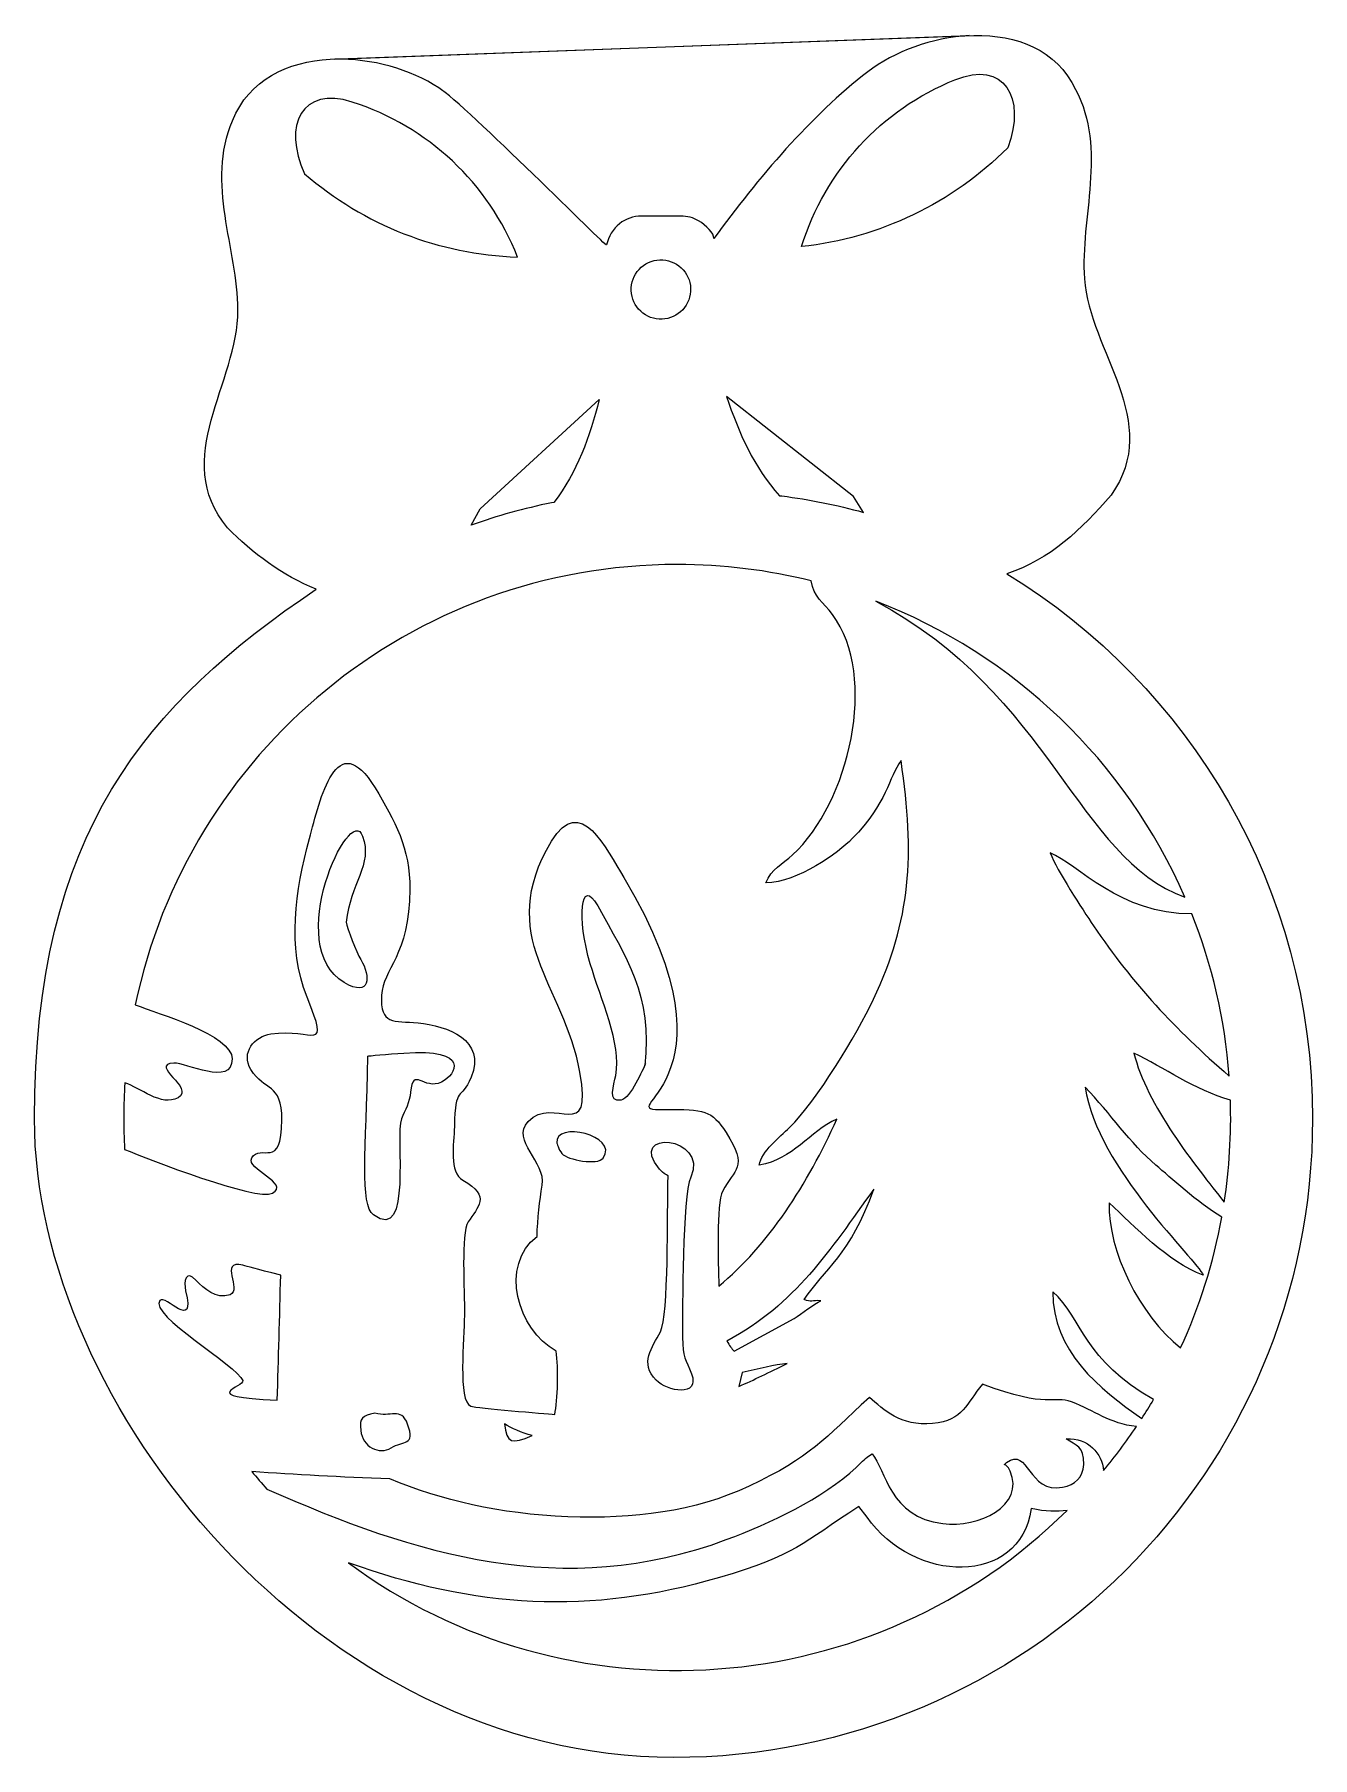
# Model space of a CAD drawing. Header units: centimetres. Extents: x 1 to 126, y -110 to -2.
# Drawn here: x 117.52 to 124.94, y -61.21 to -51.2 of the extents above; entities that cross this region are included whole.
import ezdxf

# ---------------------------------------------------------------- set-up
doc = ezdxf.new("R2010")
doc.units = ezdxf.units.CM
doc.header["$MEASUREMENT"] = 0
doc.layers.add('layer 1', color=7, linetype='Continuous')

msp = doc.modelspace()

# ---------------------------------------------------------------- linework, layer by layer
at = {"layer": 'layer 1', "color": 250}
for points, knots in [([(119.2334, -51.34428), (118.98771, -51.35659), (118.76149, -51.46192), (118.66821, -51.70096), (118.66821, -51.70096), (118.51097, -52.06159), (118.69743, -52.44378), (118.69882, -52.80041), (118.69882, -52.80041), (118.70045, -53.22158), (118.30493, -53.66417), (118.63769, -54.06439), (118.63769, -54.06439), (118.78264, -54.21155), (118.95861, -54.34201), (119.15248, -54.42155), (119.15248, -54.42155), (118.16628, -55.08814), (117.51793, -55.83243), (117.51793, -57.49661), (117.51793, -57.49661), (117.51793, -59.16079), (119.17849, -61.20558), (121.2269, -61.20558), (121.2269, -61.20558), (123.27531, -61.20558), (124.93587, -59.54502), (124.93587, -57.49661), (124.93587, -57.49661), (124.93587, -56.15707), (124.22575, -54.98338), (123.16142, -54.33148), (123.16142, -54.33148), (123.41251, -54.24939), (123.59704, -54.07392), (123.76628, -53.87444), (123.76628, -53.87444), (124.06861, -53.4507), (123.64144, -53.03858), (123.61181, -52.61846), (123.61181, -52.61846), (123.58683, -52.26269), (123.74451, -51.86776), (123.56101, -51.51974), (123.56101, -51.51974), (123.4504, -51.28826), (123.21691, -51.19997), (122.97099, -51.20585), (122.97099, -51.20585), (122.97099, -51.20585), (119.2334, -51.34428), (119.2334, -51.34428)], [0, 0, 0, 0, 0.07142857, 0.07142857, 0.07142857, 0.07142857, 0.14285714, 0.14285714, 0.14285714, 0.14285714, 0.21428571, 0.21428571, 0.21428571, 0.21428571, 0.28571429, 0.28571429, 0.28571429, 0.28571429, 0.35714286, 0.35714286, 0.35714286, 0.35714286, 0.42857143, 0.42857143, 0.42857143, 0.42857143, 0.5, 0.5, 0.5, 0.5, 0.57142857, 0.57142857, 0.57142857, 0.57142857, 0.64285714, 0.64285714, 0.64285714, 0.64285714, 0.71428571, 0.71428571, 0.71428571, 0.71428571, 0.78571429, 0.78571429, 0.78571429, 0.78571429, 0.85714286, 0.85714286, 0.85714286, 0.85714286, 1, 1, 1, 1]), ([(119.26067, -51.34327), (119.47514, -51.33855), (119.70101, -51.40268), (119.86411, -51.50933), (119.86411, -51.50933), (120.02725, -51.61599), (120.83597, -52.4349), (120.83844, -52.4222), (120.83844, -52.4222), (120.84808, -52.37249), (120.87567, -52.32898), (120.91412, -52.29876), (120.91412, -52.29876), (120.9493, -52.27111), (120.99358, -52.25458), (121.04153, -52.25458), (121.04153, -52.25458), (121.04153, -52.25458), (121.27001, -52.25458), (121.27001, -52.25458), (121.27001, -52.25458), (121.30708, -52.25458), (121.34196, -52.26447), (121.37214, -52.28174), (121.37214, -52.28174), (121.41878, -52.30843), (121.46166, -52.35699), (121.46166, -52.38382), (121.46166, -52.38382), (121.71685, -52.03579), (122.02405, -51.66971), (122.35431, -51.41711), (122.35431, -51.41711), (122.50898, -51.29869), (122.72958, -51.21801), (122.94372, -51.20685), (122.94372, -51.20685), (122.94372, -51.20685), (119.26067, -51.34327), (119.26067, -51.34327)], [0, 0, 0, 0, 0.09090909, 0.09090909, 0.09090909, 0.09090909, 0.18181818, 0.18181818, 0.18181818, 0.18181818, 0.27272727, 0.27272727, 0.27272727, 0.27272727, 0.36363636, 0.36363636, 0.36363636, 0.36363636, 0.45454545, 0.45454545, 0.45454545, 0.45454545, 0.54545455, 0.54545455, 0.54545455, 0.54545455, 0.63636364, 0.63636364, 0.63636364, 0.63636364, 0.72727273, 0.72727273, 0.72727273, 0.72727273, 0.81818182, 0.81818182, 0.81818182, 0.81818182, 1, 1, 1, 1]), ([(123.16715, -51.85745), (123.27524, -51.56631), (123.14575, -51.34725), (122.86048, -51.4629), (122.86048, -51.4629), (122.43356, -51.63596), (122.10689, -51.99152), (121.97057, -52.43148), (121.97057, -52.43148), (122.42347, -52.38329), (122.84605, -52.18057), (123.16715, -51.85745)], [0, 0, 0, 0, 0.25, 0.25, 0.25, 0.25, 0.5, 0.5, 0.5, 0.5, 1, 1, 1, 1]), ([(119.08597, -52.00862), (118.95665, -51.72626), (119.06958, -51.49821), (119.36263, -51.59244), (119.36263, -51.59244), (119.80117, -51.73346), (120.15327, -52.06386), (120.32176, -52.49254), (120.32176, -52.49254), (119.86652, -52.47799), (119.43009, -52.30709), (119.08597, -52.00862)], [0, 0, 0, 0, 0.25, 0.25, 0.25, 0.25, 0.5, 0.5, 0.5, 0.5, 1, 1, 1, 1]), ([(120.98165, -52.68759), (120.98333, -52.73331), (121.00312, -52.7764), (121.03659, -52.80761), (121.03659, -52.80761), (121.07007, -52.83869), (121.11463, -52.85521), (121.16036, -52.85352), (121.16036, -52.85352), (121.20596, -52.85183), (121.24917, -52.83204), (121.28027, -52.79857), (121.28027, -52.79857), (121.31134, -52.765), (121.32787, -52.72054), (121.32618, -52.67483), (121.32618, -52.67483), (121.32448, -52.62911), (121.30471, -52.586), (121.27123, -52.55492), (121.27123, -52.55492), (121.23775, -52.52372), (121.1932, -52.50719), (121.14759, -52.50888), (121.14759, -52.50888), (121.10186, -52.51057), (121.05867, -52.53036), (121.02757, -52.56395), (121.02757, -52.56395), (120.99649, -52.59743), (120.97996, -52.64185), (120.98165, -52.68759)], [0, 0, 0, 0, 0.11111111, 0.11111111, 0.11111111, 0.11111111, 0.22222222, 0.22222222, 0.22222222, 0.22222222, 0.33333333, 0.33333333, 0.33333333, 0.33333333, 0.44444444, 0.44444444, 0.44444444, 0.44444444, 0.55555556, 0.55555556, 0.55555556, 0.55555556, 0.66666667, 0.66666667, 0.66666667, 0.66666667, 0.77777778, 0.77777778, 0.77777778, 0.77777778, 1, 1, 1, 1]), ([(120.05309, -54.04974), (120.20484, -53.99515), (120.3604, -53.95169), (120.51855, -53.9198), (120.51855, -53.9198), (120.51855, -53.9198), (120.53295, -53.91694), (120.53295, -53.91694), (120.53295, -53.91694), (120.66744, -53.74457), (120.7416, -53.53301), (120.79613, -53.32065), (120.79613, -53.32065), (120.79613, -53.32065), (120.10505, -53.95427), (120.10505, -53.95427), (120.10505, -53.95427), (120.10505, -53.95427), (120.05309, -54.04974), (120.05309, -54.04974)], [0, 0, 0, 0, 0.16666667, 0.16666667, 0.16666667, 0.16666667, 0.33333333, 0.33333333, 0.33333333, 0.33333333, 0.5, 0.5, 0.5, 0.5, 0.66666667, 0.66666667, 0.66666667, 0.66666667, 1, 1, 1, 1]), ([(122.33005, -53.9751), (122.17469, -53.9319), (122.01633, -53.90008), (121.85626, -53.87996), (121.85626, -53.87996), (121.85626, -53.87996), (121.84169, -53.87818), (121.84169, -53.87818), (121.84169, -53.87818), (121.6948, -53.71623), (121.60521, -53.51073), (121.53522, -53.30298), (121.53522, -53.30298), (121.53522, -53.30298), (122.27118, -53.88375), (122.27118, -53.88375), (122.27118, -53.88375), (122.27118, -53.88375), (122.33005, -53.9751), (122.33005, -53.9751)], [0, 0, 0, 0, 0.16666667, 0.16666667, 0.16666667, 0.16666667, 0.33333333, 0.33333333, 0.33333333, 0.33333333, 0.5, 0.5, 0.5, 0.5, 0.66666667, 0.66666667, 0.66666667, 0.66666667, 1, 1, 1, 1]), ([(121.24849, -54.27776), (121.51686, -54.27776), (121.77746, -54.31088), (122.02664, -54.37288), (122.02664, -54.37288), (122.03809, -54.46463), (122.09678, -54.4974), (122.14949, -54.56789), (122.14949, -54.56789), (122.41848, -54.92772), (122.24624, -55.66219), (121.91741, -55.96431), (121.91741, -55.96431), (121.85944, -56.01758), (121.794, -56.04453), (121.76328, -56.12695), (121.76328, -56.12695), (121.94729, -56.12382), (122.18436, -55.95176), (122.26448, -55.86975), (122.26448, -55.86975), (122.46815, -55.66131), (122.47589, -55.51516), (122.54765, -55.41653), (122.54765, -55.41653), (122.62878, -55.96804), (122.6046, -56.34171), (122.38823, -56.80125), (122.38823, -56.80125), (122.29042, -57.00899), (122.05918, -57.39018), (121.89953, -57.54739), (121.89953, -57.54739), (121.84408, -57.60198), (121.73665, -57.68692), (121.72477, -57.76528), (121.72477, -57.76528), (121.92021, -57.73304), (122.01522, -57.5716), (122.17425, -57.49831), (122.17425, -57.49831), (122.00869, -57.87333), (121.77388, -58.2334), (121.49032, -58.46807), (121.49032, -58.46807), (121.48699, -58.32913), (121.473, -57.99311), (121.51293, -57.91504), (121.51293, -57.91504), (121.57798, -57.78787), (121.6658, -57.78419), (121.53178, -57.57539), (121.53178, -57.57539), (121.44909, -57.44656), (121.40484, -57.43959), (121.17714, -57.4433), (121.17714, -57.4433), (120.81776, -57.44917), (121.6734, -57.31979), (120.93769, -56.0959), (120.93769, -56.0959), (120.83867, -55.93117), (120.68698, -55.60261), (120.51835, -55.8852), (120.51835, -55.8852), (120.18889, -56.43732), (120.59177, -56.71649), (120.68397, -57.22503), (120.68397, -57.22503), (120.76185, -57.65459), (120.52993, -57.35251), (120.3831, -57.51172), (120.3831, -57.51172), (120.28017, -57.62334), (120.48809, -57.74786), (120.46516, -57.88235), (120.46516, -57.88235), (120.45029, -57.96955), (120.43694, -58.07618), (120.43516, -58.17928), (120.43516, -58.17928), (120.21585, -58.34542), (120.32094, -58.72285), (120.54529, -58.84512), (120.54529, -58.84512), (120.56208, -58.9445), (120.55378, -59.12883), (120.53728, -59.21405), (120.53728, -59.21405), (120.48267, -59.20762), (120.08631, -59.17703), (120.05001, -59.16495), (120.05001, -59.16495), (119.975, -59.13998), (120.01155, -58.76726), (120.01348, -58.63851), (120.01348, -58.63851), (120.01573, -58.48833), (119.99195, -58.16453), (120.03525, -58.09531), (120.03525, -58.09531), (120.09005, -58.0077), (120.17197, -57.9492), (120.00464, -57.85368), (120.00464, -57.85368), (119.92207, -57.80655), (119.95224, -57.64431), (119.95506, -57.54197), (119.95506, -57.54197), (119.96188, -57.29385), (119.99036, -57.39914), (120.05191, -57.2549), (120.05191, -57.2549), (120.14415, -57.03879), (119.91249, -56.95614), (119.74437, -56.93975), (119.74437, -56.93975), (119.60124, -56.9258), (119.52314, -56.95359), (119.53219, -56.77893), (119.53219, -56.77893), (119.54003, -56.62742), (119.69393, -56.54982), (119.6968, -56.1636), (119.6968, -56.1636), (119.69856, -55.92704), (119.60955, -55.76346), (119.49492, -55.57537), (119.49492, -55.57537), (119.27054, -55.20719), (119.17589, -55.63999), (119.11377, -55.8694), (119.11377, -55.8694), (119.03103, -56.175), (118.98303, -56.49745), (119.09993, -56.78936), (119.09993, -56.78936), (119.2353, -57.1274), (119.13956, -56.96715), (118.89004, -57.00334), (118.89004, -57.00334), (118.79471, -57.01717), (118.71415, -57.11184), (118.77414, -57.21121), (118.77414, -57.21121), (118.85092, -57.33841), (118.95398, -57.28392), (118.95398, -57.50314), (118.95398, -57.50314), (118.95398, -57.79998), (118.82981, -57.63529), (118.7798, -57.72366), (118.7798, -57.72366), (118.74184, -57.79071), (119.00651, -57.87266), (118.89932, -57.92818), (118.89932, -57.92818), (118.80527, -57.97689), (118.18008, -57.73029), (118.04115, -57.67393), (118.04115, -57.67393), (118.03396, -57.5464), (118.03459, -57.41544), (118.04249, -57.28808), (118.04249, -57.28808), (118.12888, -57.31309), (118.25487, -57.42897), (118.35129, -57.37431), (118.35129, -57.37431), (118.45272, -57.31682), (118.17852, -57.18289), (118.32651, -57.1727), (118.32651, -57.1727), (118.39637, -57.1679), (118.66539, -57.31366), (118.66539, -57.14796), (118.66539, -57.14796), (118.66539, -57.01002), (118.23808, -56.88702), (118.10313, -56.8342), (118.10313, -56.8342), (118.40599, -55.37463), (119.69912, -54.27776), (121.24849, -54.27776)], [0, 0, 0, 0, 0.0212766, 0.0212766, 0.0212766, 0.0212766, 0.04255319, 0.04255319, 0.04255319, 0.04255319, 0.06382979, 0.06382979, 0.06382979, 0.06382979, 0.08510638, 0.08510638, 0.08510638, 0.08510638, 0.10638298, 0.10638298, 0.10638298, 0.10638298, 0.12765957, 0.12765957, 0.12765957, 0.12765957, 0.14893617, 0.14893617, 0.14893617, 0.14893617, 0.17021277, 0.17021277, 0.17021277, 0.17021277, 0.19148936, 0.19148936, 0.19148936, 0.19148936, 0.21276596, 0.21276596, 0.21276596, 0.21276596, 0.23404255, 0.23404255, 0.23404255, 0.23404255, 0.25531915, 0.25531915, 0.25531915, 0.25531915, 0.27659574, 0.27659574, 0.27659574, 0.27659574, 0.29787234, 0.29787234, 0.29787234, 0.29787234, 0.31914894, 0.31914894, 0.31914894, 0.31914894, 0.34042553, 0.34042553, 0.34042553, 0.34042553, 0.36170213, 0.36170213, 0.36170213, 0.36170213, 0.38297872, 0.38297872, 0.38297872, 0.38297872, 0.40425532, 0.40425532, 0.40425532, 0.40425532, 0.42553191, 0.42553191, 0.42553191, 0.42553191, 0.44680851, 0.44680851, 0.44680851, 0.44680851, 0.46808511, 0.46808511, 0.46808511, 0.46808511, 0.4893617, 0.4893617, 0.4893617, 0.4893617, 0.5106383, 0.5106383, 0.5106383, 0.5106383, 0.53191489, 0.53191489, 0.53191489, 0.53191489, 0.55319149, 0.55319149, 0.55319149, 0.55319149, 0.57446809, 0.57446809, 0.57446809, 0.57446809, 0.59574468, 0.59574468, 0.59574468, 0.59574468, 0.61702128, 0.61702128, 0.61702128, 0.61702128, 0.63829787, 0.63829787, 0.63829787, 0.63829787, 0.65957447, 0.65957447, 0.65957447, 0.65957447, 0.68085106, 0.68085106, 0.68085106, 0.68085106, 0.70212766, 0.70212766, 0.70212766, 0.70212766, 0.72340426, 0.72340426, 0.72340426, 0.72340426, 0.74468085, 0.74468085, 0.74468085, 0.74468085, 0.76595745, 0.76595745, 0.76595745, 0.76595745, 0.78723404, 0.78723404, 0.78723404, 0.78723404, 0.80851064, 0.80851064, 0.80851064, 0.80851064, 0.82978723, 0.82978723, 0.82978723, 0.82978723, 0.85106383, 0.85106383, 0.85106383, 0.85106383, 0.87234043, 0.87234043, 0.87234043, 0.87234043, 0.89361702, 0.89361702, 0.89361702, 0.89361702, 0.91489362, 0.91489362, 0.91489362, 0.91489362, 0.93617021, 0.93617021, 0.93617021, 0.93617021, 0.95744681, 0.95744681, 0.95744681, 0.95744681, 1, 1, 1, 1]), ([(122.40169, -54.49119), (123.20492, -54.80022), (123.85247, -55.42264), (124.19489, -56.20861), (124.19489, -56.20861), (123.57293, -55.98648), (123.41275, -55.02841), (122.40169, -54.49119)], [0, 0, 0, 0, 0.33333333, 0.33333333, 0.33333333, 0.33333333, 1, 1, 1, 1]), ([(119.32616, -56.3542), (119.35142, -56.13142), (119.48234, -56.02015), (119.42278, -55.85497), (119.42278, -55.85497), (119.34971, -55.65227), (118.95703, -56.49514), (119.31581, -56.70522), (119.31581, -56.70522), (119.47007, -56.79554), (119.47018, -56.67018), (119.41145, -56.57131), (119.41145, -56.57131), (119.38728, -56.53062), (119.33389, -56.38936), (119.32616, -56.3542)], [0, 0, 0, 0, 0.2, 0.2, 0.2, 0.2, 0.4, 0.4, 0.4, 0.4, 0.6, 0.6, 0.6, 0.6, 1, 1, 1, 1]), ([(124.2358, -56.30655), (124.35281, -56.60149), (124.42735, -56.9179), (124.45196, -57.24822), (124.45196, -57.24822), (124.13591, -56.97376), (123.89505, -56.71609), (123.66479, -56.37563), (123.66479, -56.37563), (123.5997, -56.27942), (123.45375, -56.05723), (123.41333, -55.9516), (123.41333, -55.9516), (123.5748, -56.01937), (123.81844, -56.31086), (124.2358, -56.30655)], [0, 0, 0, 0, 0.2, 0.2, 0.2, 0.2, 0.4, 0.4, 0.4, 0.4, 0.6, 0.6, 0.6, 0.6, 1, 1, 1, 1]), ([(121.05962, -57.18715), (121.10514, -56.77805), (120.95288, -56.55854), (120.78695, -56.2603), (120.78695, -56.2603), (120.68741, -56.08141), (120.6655, -56.33561), (120.74389, -56.59712), (120.74389, -56.59712), (120.80413, -56.79807), (120.92563, -57.0607), (120.89219, -57.24447), (120.89219, -57.24447), (120.88206, -57.30014), (120.84196, -57.40389), (120.92249, -57.38781), (120.92249, -57.38781), (120.97932, -57.37646), (121.0486, -57.20921), (121.0644, -57.17759), (121.0644, -57.17759), (121.0644, -57.17759), (121.05962, -57.18715), (121.05962, -57.18715)], [0, 0, 0, 0, 0.14285714, 0.14285714, 0.14285714, 0.14285714, 0.28571429, 0.28571429, 0.28571429, 0.28571429, 0.42857143, 0.42857143, 0.42857143, 0.42857143, 0.57142857, 0.57142857, 0.57142857, 0.57142857, 0.71428571, 0.71428571, 0.71428571, 0.71428571, 1, 1, 1, 1]), ([(119.45313, -57.13288), (119.44189, -57.68247), (119.40586, -57.9951), (119.48606, -58.05441), (119.48606, -58.05441), (119.71281, -58.22212), (119.60918, -57.59466), (119.64833, -57.49694), (119.64833, -57.49694), (119.66906, -57.44519), (119.69592, -57.40114), (119.70086, -57.34192), (119.70086, -57.34192), (119.71366, -57.18874), (119.77758, -57.33454), (119.88039, -57.2832), (119.88039, -57.2832), (119.96681, -57.24005), (120.05421, -57.0868), (119.66088, -57.11487), (119.66088, -57.11487), (119.57308, -57.12113), (119.45077, -57.13053), (119.45313, -57.13288)], [0, 0, 0, 0, 0.14285714, 0.14285714, 0.14285714, 0.14285714, 0.28571429, 0.28571429, 0.28571429, 0.28571429, 0.42857143, 0.42857143, 0.42857143, 0.42857143, 0.57142857, 0.57142857, 0.57142857, 0.57142857, 0.71428571, 0.71428571, 0.71428571, 0.71428571, 1, 1, 1, 1]), ([(124.45923, -57.38816), (124.46546, -57.586), (124.45316, -57.78856), (124.42383, -57.98022), (124.42383, -57.98022), (124.2621, -57.77763), (123.96938, -57.4122), (123.89965, -57.11471), (123.89965, -57.11471), (124.07158, -57.19771), (124.25173, -57.33006), (124.45923, -57.38816)], [0, 0, 0, 0, 0.25, 0.25, 0.25, 0.25, 0.5, 0.5, 0.5, 0.5, 1, 1, 1, 1]), ([(124.40937, -58.06683), (124.3611, -58.33312), (124.28001, -58.58798), (124.17043, -58.82708), (124.17043, -58.82708), (123.93047, -58.6358), (123.74846, -58.26207), (123.75493, -57.98473), (123.75493, -57.98473), (123.90581, -58.12394), (124.09137, -58.32351), (124.30129, -58.40482), (124.30129, -58.40482), (124.26565, -58.31526), (123.68849, -57.78677), (123.61607, -57.31336), (123.61607, -57.31336), (123.76591, -57.46776), (123.8737, -57.63676), (124.02724, -57.76589), (124.02724, -57.76589), (124.11223, -57.83735), (124.26618, -57.98089), (124.40937, -58.06683)], [0, 0, 0, 0, 0.14285714, 0.14285714, 0.14285714, 0.14285714, 0.28571429, 0.28571429, 0.28571429, 0.28571429, 0.42857143, 0.42857143, 0.42857143, 0.42857143, 0.57142857, 0.57142857, 0.57142857, 0.57142857, 0.71428571, 0.71428571, 0.71428571, 0.71428571, 1, 1, 1, 1]), ([(120.55051, -57.63625), (120.53502, -57.50755), (120.91117, -57.59231), (120.81911, -57.72441), (120.81911, -57.72441), (120.78823, -57.76871), (120.61131, -57.73518), (120.57967, -57.69875), (120.57967, -57.69875), (120.55902, -57.67498), (120.54861, -57.63437), (120.55051, -57.63625)], [0, 0, 0, 0, 0.25, 0.25, 0.25, 0.25, 0.5, 0.5, 0.5, 0.5, 1, 1, 1, 1]), ([(121.19564, -57.82685), (121.18876, -58.04689), (121.20085, -58.63713), (121.1513, -58.73276), (121.1513, -58.73276), (121.10301, -58.82597), (121.02899, -58.91487), (121.12631, -59.0146), (121.12631, -59.0146), (121.18826, -59.07809), (121.38376, -59.11694), (121.33111, -58.97675), (121.33111, -58.97675), (121.29965, -58.89299), (121.2795, -58.88393), (121.2795, -58.76417), (121.2795, -58.76417), (121.2795, -58.60836), (121.27684, -57.94764), (121.32708, -57.8357), (121.32708, -57.8357), (121.43548, -57.59419), (120.94876, -57.5547), (121.14606, -57.78981), (121.14606, -57.78981), (121.16904, -57.81719), (121.19564, -57.82685), (121.19564, -57.82685)], [0, 0, 0, 0, 0.125, 0.125, 0.125, 0.125, 0.25, 0.25, 0.25, 0.25, 0.375, 0.375, 0.375, 0.375, 0.5, 0.5, 0.5, 0.5, 0.625, 0.625, 0.625, 0.625, 0.75, 0.75, 0.75, 0.75, 1, 1, 1, 1]), ([(121.53719, -58.78709), (121.93726, -58.57208), (122.13029, -58.26348), (122.38996, -57.90515), (122.38996, -57.90515), (122.25403, -58.28648), (122.10141, -58.37336), (121.98625, -58.54512), (121.98625, -58.54512), (122.02665, -58.56499), (122.02941, -58.54825), (122.08127, -58.55344), (122.08127, -58.55344), (122.04424, -58.57011), (121.96993, -58.62916), (121.92653, -58.65602), (121.92653, -58.65602), (121.92653, -58.65602), (121.57833, -58.84541), (121.57833, -58.84541), (121.57833, -58.84541), (121.56484, -58.82989), (121.55009, -58.81238), (121.53719, -58.78709)], [0, 0, 0, 0, 0.14285714, 0.14285714, 0.14285714, 0.14285714, 0.28571429, 0.28571429, 0.28571429, 0.28571429, 0.42857143, 0.42857143, 0.42857143, 0.42857143, 0.57142857, 0.57142857, 0.57142857, 0.57142857, 0.71428571, 0.71428571, 0.71428571, 0.71428571, 1, 1, 1, 1]), ([(118.92707, -59.13103), (118.44682, -59.10939), (118.73988, -59.05472), (118.72667, -59.01647), (118.72667, -59.01647), (118.6967, -58.92966), (118.17863, -58.63568), (118.24476, -58.55159), (118.24476, -58.55159), (118.27636, -58.5114), (118.45532, -58.73933), (118.3954, -58.49575), (118.3954, -58.49575), (118.38159, -58.43961), (118.39703, -58.37098), (118.45541, -58.43268), (118.45541, -58.43268), (118.50353, -58.48354), (118.57214, -58.54799), (118.65282, -58.51789), (118.65282, -58.51789), (118.72537, -58.49083), (118.58571, -58.312), (118.72654, -58.34724), (118.72654, -58.34724), (118.75444, -58.35422), (118.79799, -58.36722), (118.94724, -58.40379), (118.94724, -58.40379), (118.9408, -58.64765), (118.93409, -58.89007), (118.92707, -59.13103)], [0, 0, 0, 0, 0.11111111, 0.11111111, 0.11111111, 0.11111111, 0.22222222, 0.22222222, 0.22222222, 0.22222222, 0.33333333, 0.33333333, 0.33333333, 0.33333333, 0.44444444, 0.44444444, 0.44444444, 0.44444444, 0.55555556, 0.55555556, 0.55555556, 0.55555556, 0.66666667, 0.66666667, 0.66666667, 0.66666667, 0.77777778, 0.77777778, 0.77777778, 0.77777778, 1, 1, 1, 1]), ([(124.01314, -59.12723), (123.99102, -59.1645), (123.96818, -59.2013), (123.94461, -59.23759), (123.94461, -59.23759), (123.69817, -59.06607), (123.42277, -58.84189), (123.42924, -58.50121), (123.42924, -58.50121), (123.59778, -58.65364), (123.611, -58.90236), (124.01314, -59.12723)], [0, 0, 0, 0, 0.25, 0.25, 0.25, 0.25, 0.5, 0.5, 0.5, 0.5, 1, 1, 1, 1]), ([(121.62463, -58.96972), (121.71887, -58.95225), (121.81642, -58.92187), (121.88712, -58.9177), (121.88712, -58.9177), (121.78102, -58.96851), (121.69324, -59.01276), (121.60587, -59.05097), (121.60587, -59.05097), (121.60587, -59.05097), (121.62463, -58.96972), (121.62463, -58.96972)], [0, 0, 0, 0, 0.25, 0.25, 0.25, 0.25, 0.5, 0.5, 0.5, 0.5, 1, 1, 1, 1]), ([(123.91384, -59.28401), (123.85436, -59.37223), (123.79065, -59.45735), (123.72293, -59.53904), (123.72293, -59.53904), (123.71412, -59.43989), (123.63456, -59.34861), (123.50693, -59.35505), (123.50693, -59.35505), (123.56071, -59.39562), (123.61277, -59.39596), (123.60771, -59.50366), (123.60771, -59.50366), (123.60422, -59.57785), (123.55725, -59.62291), (123.48518, -59.63632), (123.48518, -59.63632), (123.28232, -59.67411), (123.2895, -59.3971), (123.16011, -59.49242), (123.16011, -59.49242), (123.13184, -59.52193), (123.15403, -59.48099), (123.18065, -59.54202), (123.18065, -59.54202), (123.26907, -59.74465), (122.99716, -59.8737), (122.79016, -59.84747), (122.79016, -59.84747), (122.47737, -59.80784), (122.46092, -59.53676), (122.37927, -59.44155), (122.37927, -59.44155), (122.33212, -59.47152), (122.33418, -59.47847), (122.28802, -59.52065), (122.28802, -59.52065), (122.08831, -59.70317), (121.79099, -59.84471), (121.53334, -59.94028), (121.53334, -59.94028), (120.58634, -60.29152), (119.7318, -60.03048), (118.86701, -59.64633), (118.86701, -59.64633), (118.83694, -59.61314), (118.80756, -59.57929), (118.77888, -59.54486), (118.77888, -59.54486), (119.03031, -59.56274), (119.29655, -59.57729), (119.58037, -59.58785), (119.58037, -59.58785), (119.87931, -59.71182), (120.21519, -59.79128), (120.61317, -59.80701), (120.61317, -59.80701), (120.99669, -59.82218), (121.34877, -59.77783), (121.66534, -59.6297), (121.66534, -59.6297), (122.02739, -59.4603), (122.10099, -59.35459), (122.36404, -59.11501), (122.36404, -59.11501), (122.44849, -59.185), (122.54256, -59.28421), (122.73048, -59.266), (122.73048, -59.266), (122.91309, -59.24827), (122.92537, -59.14873), (123.01946, -59.03793), (123.01946, -59.03793), (123.40901, -59.18354), (123.43048, -59.09977), (123.53723, -59.14024), (123.53723, -59.14024), (123.67437, -59.19224), (123.75527, -59.26565), (123.91384, -59.28401)], [0, 0, 0, 0, 0.04761905, 0.04761905, 0.04761905, 0.04761905, 0.0952381, 0.0952381, 0.0952381, 0.0952381, 0.14285714, 0.14285714, 0.14285714, 0.14285714, 0.19047619, 0.19047619, 0.19047619, 0.19047619, 0.23809524, 0.23809524, 0.23809524, 0.23809524, 0.28571429, 0.28571429, 0.28571429, 0.28571429, 0.33333333, 0.33333333, 0.33333333, 0.33333333, 0.38095238, 0.38095238, 0.38095238, 0.38095238, 0.42857143, 0.42857143, 0.42857143, 0.42857143, 0.47619048, 0.47619048, 0.47619048, 0.47619048, 0.52380952, 0.52380952, 0.52380952, 0.52380952, 0.57142857, 0.57142857, 0.57142857, 0.57142857, 0.61904762, 0.61904762, 0.61904762, 0.61904762, 0.66666667, 0.66666667, 0.66666667, 0.66666667, 0.71428571, 0.71428571, 0.71428571, 0.71428571, 0.76190476, 0.76190476, 0.76190476, 0.76190476, 0.80952381, 0.80952381, 0.80952381, 0.80952381, 0.85714286, 0.85714286, 0.85714286, 0.85714286, 0.9047619, 0.9047619, 0.9047619, 0.9047619, 1, 1, 1, 1]), ([(119.49382, -59.20572), (119.5819, -59.23306), (119.64663, -59.16658), (119.6836, -59.26962), (119.6836, -59.26962), (119.73043, -59.40013), (119.65876, -59.36211), (119.58783, -59.40706), (119.58783, -59.40706), (119.51952, -59.45034), (119.42161, -59.40199), (119.4113, -59.30611), (119.4113, -59.30611), (119.40315, -59.23041), (119.42025, -59.22306), (119.49382, -59.20572)], [0, 0, 0, 0, 0.2, 0.2, 0.2, 0.2, 0.4, 0.4, 0.4, 0.4, 0.6, 0.6, 0.6, 0.6, 1, 1, 1, 1]), ([(120.24566, -59.26778), (120.28806, -59.29545), (120.34306, -59.31794), (120.40597, -59.33617), (120.40597, -59.33617), (120.28696, -59.38677), (120.26005, -59.38174), (120.24566, -59.26778)], [0, 0, 0, 0, 0.33333333, 0.33333333, 0.33333333, 0.33333333, 1, 1, 1, 1]), ([(123.51105, -59.77068), (122.3931, -60.87998), (120.61239, -61.01532), (119.34059, -60.07492), (119.34059, -60.07492), (120.07558, -60.33792), (120.73929, -60.38064), (121.49372, -60.1602), (121.49372, -60.1602), (121.93791, -60.03042), (121.97006, -59.96188), (122.30306, -59.74787), (122.30306, -59.74787), (122.30306, -59.74787), (122.3508, -59.80894), (122.3508, -59.80894), (122.3508, -59.80894), (122.61923, -60.19765), (123.23785, -60.21422), (123.3034, -59.76002), (123.3034, -59.76002), (123.38559, -59.77722), (123.4544, -59.77932), (123.51105, -59.77068)], [0, 0, 0, 0, 0.14285714, 0.14285714, 0.14285714, 0.14285714, 0.28571429, 0.28571429, 0.28571429, 0.28571429, 0.42857143, 0.42857143, 0.42857143, 0.42857143, 0.57142857, 0.57142857, 0.57142857, 0.57142857, 0.71428571, 0.71428571, 0.71428571, 0.71428571, 1, 1, 1, 1])]:
    msp.add_open_spline(points, degree=3, knots=knots, dxfattribs=at)

doc.saveas('drawing.dxf')
